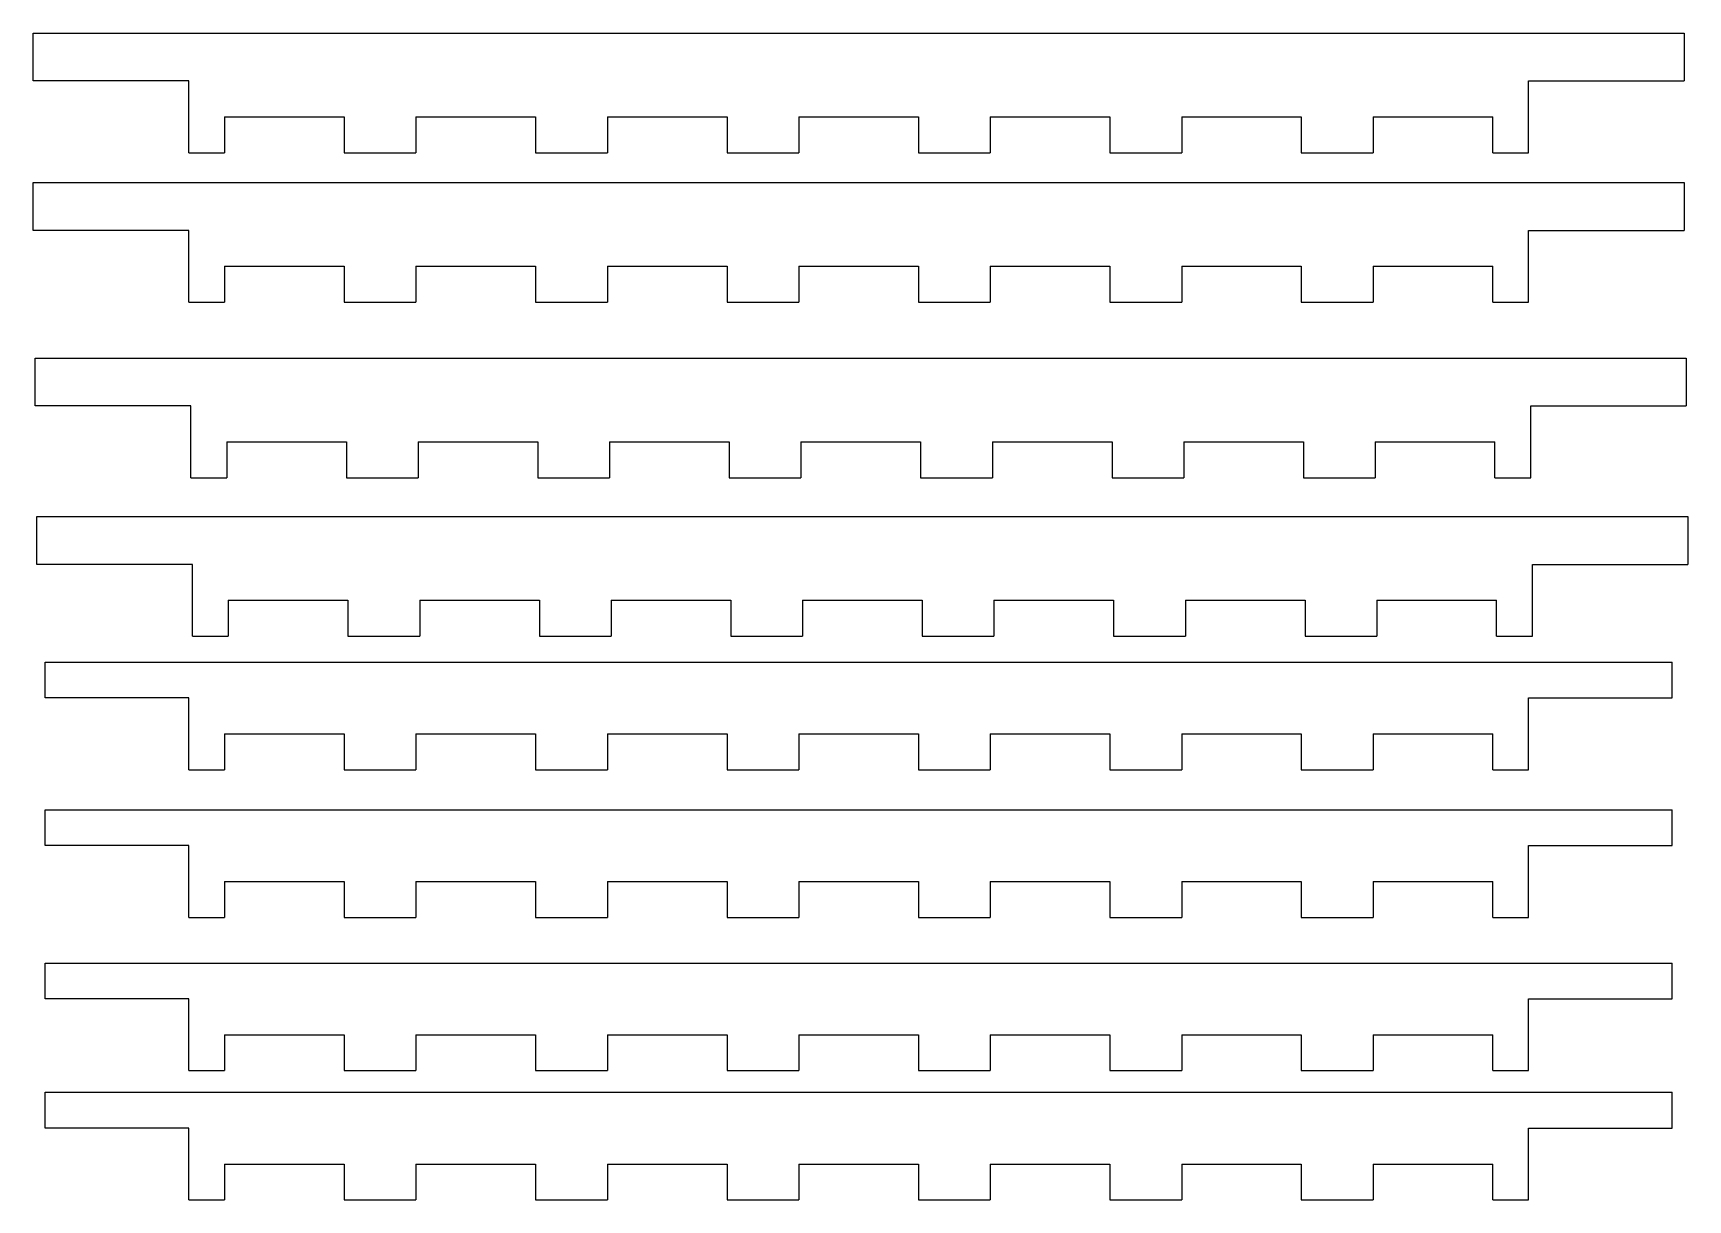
# Model space of a CAD drawing. Extents: x -106 to 32, y -60 to 38.
import ezdxf

# ---------------------------------------------------------------- set-up
doc = ezdxf.new("R2010")
doc.units = 0
doc.layers.get('0').update_dxf_attribs({"linetype": 'CONTINUOUS'})

msp = doc.modelspace()

# ---------------------------------------------------------------- linework, layer by layer
for p, q in [((-105.92, 33.5), (-105.92, 37.5)), ((-105.92, 37.5), (32.08, 37.5)), ((32.08, 37.5), (32.08, 33.5)), ((-92.92, 33.5), (-105.92, 33.5)), ((-92.92, 27.5), (-92.92, 33.5)), ((19.08, 33.5), (32.08, 33.5)), ((19.08, 27.5), (19.08, 33.5)), ((-89.92, 30.5), (-79.92, 30.5)), ((-89.92, 30.5), (-89.92, 27.5)), ((-79.92, 30.5), (-79.92, 27.5)), ((-73.92, 30.5), (-63.92, 30.5)), ((-73.92, 30.5), (-73.92, 27.5)), ((-63.92, 30.5), (-63.92, 27.5)), ((-57.92, 30.5), (-47.92, 30.5)), ((-57.92, 30.5), (-57.92, 27.5)), ((-47.92, 30.5), (-47.92, 27.5)), ((-41.92, 30.5), (-31.92, 30.5)), ((-41.92, 30.5), (-41.92, 27.5)), ((-31.92, 30.5), (-31.92, 27.5)), ((-25.92, 30.5), (-15.92, 30.5)), ((-25.92, 30.5), (-25.92, 27.5)), ((-15.92, 30.5), (-15.92, 27.5)), ((-9.92, 30.5), (0.08, 30.5)), ((-9.92, 30.5), (-9.92, 27.5)), ((0.08, 30.5), (0.08, 27.5)), ((6.08, 30.5), (6.08, 27.5)), ((6.08, 30.5), (16.08, 30.5)), ((16.08, 27.5), (16.08, 30.5)), ((-92.92, 27.5), (-89.92, 27.5)), ((-79.92, 27.5), (-73.92, 27.5)), ((-63.92, 27.5), (-57.92, 27.5)), ((-47.92, 27.5), (-41.92, 27.5)), ((-31.92, 27.5), (-25.92, 27.5)), ((-15.92, 27.5), (-9.92, 27.5)), ((0.08, 27.5), (6.08, 27.5)), ((16.08, 27.5), (19.08, 27.5)), ((-105.92, 21), (-105.92, 25)), ((-105.92, 25), (32.08, 25)), ((32.08, 25), (32.08, 21)), ((-92.92, 21), (-105.92, 21)), ((-92.92, 15), (-92.92, 21)), ((19.08, 21), (32.08, 21)), ((19.08, 15), (19.08, 21)), ((-89.92, 18), (-79.92, 18)), ((-89.92, 18), (-89.92, 15)), ((-79.92, 18), (-79.92, 15)), ((-73.92, 18), (-63.92, 18)), ((-73.92, 18), (-73.92, 15)), ((-63.92, 18), (-63.92, 15)), ((-57.92, 18), (-47.92, 18)), ((-57.92, 18), (-57.92, 15)), ((-47.92, 18), (-47.92, 15)), ((-41.92, 18), (-31.92, 18)), ((-41.92, 18), (-41.92, 15)), ((-31.92, 18), (-31.92, 15)), ((-25.92, 18), (-15.92, 18)), ((-25.92, 18), (-25.92, 15)), ((-15.92, 18), (-15.92, 15)), ((-9.92, 18), (0.08, 18)), ((-9.92, 18), (-9.92, 15)), ((0.08, 18), (0.08, 15)), ((6.08, 18), (6.08, 15)), ((6.08, 18), (16.08, 18)), ((16.08, 15), (16.08, 18)), ((-92.92, 15), (-89.92, 15)), ((-79.92, 15), (-73.92, 15)), ((-63.92, 15), (-57.92, 15)), ((-47.92, 15), (-41.92, 15)), ((-31.92, 15), (-25.92, 15)), ((-15.92, 15), (-9.92, 15)), ((0.08, 15), (6.08, 15)), ((16.08, 15), (19.08, 15)), ((-105.74, 6.32), (-105.74, 10.32)), ((-105.74, 10.32), (32.26, 10.32)), ((32.26, 10.32), (32.26, 6.32)), ((-92.74, 6.32), (-105.74, 6.32)), ((-92.74, 0.32), (-92.74, 6.32)), ((19.26, 6.32), (32.26, 6.32)), ((19.26, 0.32), (19.26, 6.32)), ((-89.74, 3.32), (-79.74, 3.32)), ((-89.74, 3.32), (-89.74, 0.32)), ((-79.74, 3.32), (-79.74, 0.32)), ((-73.74, 3.32), (-63.74, 3.32)), ((-73.74, 3.32), (-73.74, 0.32)), ((-63.74, 3.32), (-63.74, 0.32)), ((-57.74, 3.32), (-47.74, 3.32)), ((-57.74, 3.32), (-57.74, 0.32)), ((-47.74, 3.32), (-47.74, 0.32)), ((-41.74, 3.32), (-31.74, 3.32)), ((-41.74, 3.32), (-41.74, 0.32)), ((-31.74, 3.32), (-31.74, 0.32)), ((-25.74, 3.32), (-15.74, 3.32)), ((-25.74, 3.32), (-25.74, 0.32)), ((-15.74, 3.32), (-15.74, 0.32)), ((-9.74, 3.32), (0.26, 3.32)), ((-9.74, 3.32), (-9.74, 0.32)), ((0.26, 3.32), (0.26, 0.32)), ((6.26, 3.32), (6.26, 0.32)), ((6.26, 3.32), (16.26, 3.32)), ((16.26, 0.32), (16.26, 3.32)), ((-92.74, 0.32), (-89.74, 0.32)), ((-79.74, 0.32), (-73.74, 0.32)), ((-63.74, 0.32), (-57.74, 0.32)), ((-47.74, 0.32), (-41.74, 0.32)), ((-31.74, 0.32), (-25.74, 0.32)), ((-15.74, 0.32), (-9.74, 0.32)), ((0.26, 0.32), (6.26, 0.32)), ((16.26, 0.32), (19.26, 0.32)), ((-105.61, -6.93), (-105.61, -2.93)), ((-105.61, -2.93), (32.39, -2.93)), ((32.39, -2.93), (32.39, -6.93)), ((-92.61, -6.93), (-105.61, -6.93)), ((-92.61, -12.93), (-92.61, -6.93)), ((19.39, -6.93), (32.39, -6.93)), ((19.39, -12.93), (19.39, -6.93)), ((-89.61, -9.93), (-79.61, -9.93)), ((-89.61, -9.93), (-89.61, -12.93)), ((-79.61, -9.93), (-79.61, -12.93)), ((-73.61, -9.93), (-63.61, -9.93)), ((-73.61, -9.93), (-73.61, -12.93)), ((-63.61, -9.93), (-63.61, -12.93)), ((-57.61, -9.93), (-47.61, -9.93)), ((-57.61, -9.93), (-57.61, -12.93)), ((-47.61, -9.93), (-47.61, -12.93)), ((-41.61, -9.93), (-31.61, -9.93)), ((-41.61, -9.93), (-41.61, -12.93)), ((-31.61, -9.93), (-31.61, -12.93)), ((-25.61, -9.93), (-15.61, -9.93)), ((-25.61, -9.93), (-25.61, -12.93)), ((-15.61, -9.93), (-15.61, -12.93)), ((-9.61, -9.93), (0.39, -9.93)), ((-9.61, -9.93), (-9.61, -12.93)), ((0.39, -9.93), (0.39, -12.93)), ((6.39, -9.93), (6.39, -12.93)), ((6.39, -9.93), (16.39, -9.93)), ((16.39, -12.93), (16.39, -9.93)), ((-92.61, -12.93), (-89.61, -12.93)), ((-79.61, -12.93), (-73.61, -12.93)), ((-63.61, -12.93), (-57.61, -12.93)), ((-47.61, -12.93), (-41.61, -12.93)), ((-31.61, -12.93), (-25.61, -12.93)), ((-15.61, -12.93), (-9.61, -12.93)), ((0.39, -12.93), (6.39, -12.93)), ((16.39, -12.93), (19.39, -12.93)), ((-104.92, -18.1), (-104.92, -15.1)), ((-104.92, -15.1), (31.08, -15.1)), ((31.08, -18.1), (31.08, -15.1)), ((-92.92, -18.1), (-104.92, -18.1)), ((-92.92, -24.1), (-92.92, -18.1)), ((19.08, -18.1), (31.08, -18.1)), ((19.08, -24.1), (19.08, -18.1)), ((-89.92, -21.1), (-79.92, -21.1)), ((-89.92, -21.1), (-89.92, -24.1)), ((-79.92, -21.1), (-79.92, -24.1)), ((-73.92, -21.1), (-63.92, -21.1)), ((-73.92, -21.1), (-73.92, -24.1)), ((-63.92, -21.1), (-63.92, -24.1)), ((-57.92, -21.1), (-47.92, -21.1)), ((-57.92, -21.1), (-57.92, -24.1)), ((-47.92, -21.1), (-47.92, -24.1)), ((-41.92, -21.1), (-31.92, -21.1)), ((-41.92, -21.1), (-41.92, -24.1)), ((-31.92, -21.1), (-31.92, -24.1)), ((-25.92, -21.1), (-15.92, -21.1)), ((-25.92, -21.1), (-25.92, -24.1)), ((-15.92, -21.1), (-15.92, -24.1)), ((-9.92, -21.1), (0.08, -21.1)), ((-9.92, -21.1), (-9.92, -24.1)), ((0.08, -21.1), (0.08, -24.1)), ((6.08, -21.1), (6.08, -24.1)), ((6.08, -21.1), (16.08, -21.1)), ((16.08, -24.1), (16.08, -21.1)), ((-92.92, -24.1), (-89.92, -24.1)), ((-79.92, -24.1), (-73.92, -24.1)), ((-63.92, -24.1), (-57.92, -24.1)), ((-47.92, -24.1), (-41.92, -24.1)), ((-31.92, -24.1), (-25.92, -24.1)), ((-15.92, -24.1), (-9.92, -24.1)), ((0.08, -24.1), (6.08, -24.1)), ((16.08, -24.1), (19.08, -24.1)), ((-104.92, -30.45), (-104.92, -27.45)), ((-104.92, -27.45), (31.08, -27.45)), ((31.08, -30.45), (31.08, -27.45)), ((-92.92, -30.45), (-104.92, -30.45)), ((-92.92, -36.45), (-92.92, -30.45)), ((19.08, -30.45), (31.08, -30.45)), ((19.08, -36.45), (19.08, -30.45)), ((-89.92, -33.45), (-79.92, -33.45)), ((-89.92, -33.45), (-89.92, -36.45)), ((-79.92, -33.45), (-79.92, -36.45)), ((-73.92, -33.45), (-63.92, -33.45)), ((-73.92, -33.45), (-73.92, -36.45)), ((-63.92, -33.45), (-63.92, -36.45)), ((-57.92, -33.45), (-47.92, -33.45)), ((-57.92, -33.45), (-57.92, -36.45)), ((-47.92, -33.45), (-47.92, -36.45)), ((-41.92, -33.45), (-31.92, -33.45)), ((-41.92, -33.45), (-41.92, -36.45)), ((-31.92, -33.45), (-31.92, -36.45)), ((-25.92, -33.45), (-15.92, -33.45)), ((-25.92, -33.45), (-25.92, -36.45)), ((-15.92, -33.45), (-15.92, -36.45)), ((-9.92, -33.45), (0.08, -33.45)), ((-9.92, -33.45), (-9.92, -36.45)), ((0.08, -33.45), (0.08, -36.45)), ((6.08, -33.45), (6.08, -36.45)), ((6.08, -33.45), (16.08, -33.45)), ((16.08, -36.45), (16.08, -33.45)), ((-92.92, -36.45), (-89.92, -36.45)), ((-79.92, -36.45), (-73.92, -36.45)), ((-63.92, -36.45), (-57.92, -36.45)), ((-47.92, -36.45), (-41.92, -36.45)), ((-31.92, -36.45), (-25.92, -36.45)), ((-15.92, -36.45), (-9.92, -36.45)), ((0.08, -36.45), (6.08, -36.45)), ((16.08, -36.45), (19.08, -36.45)), ((-104.92, -43.27), (-104.92, -40.27)), ((-104.92, -40.27), (31.08, -40.27)), ((31.08, -43.27), (31.08, -40.27)), ((-92.92, -43.27), (-104.92, -43.27)), ((-92.92, -49.27), (-92.92, -43.27)), ((19.08, -43.27), (31.08, -43.27)), ((19.08, -49.27), (19.08, -43.27)), ((-89.92, -46.27), (-79.92, -46.27)), ((-89.92, -46.27), (-89.92, -49.27)), ((-79.92, -46.27), (-79.92, -49.27)), ((-73.92, -46.27), (-63.92, -46.27)), ((-73.92, -46.27), (-73.92, -49.27)), ((-63.92, -46.27), (-63.92, -49.27)), ((-57.92, -46.27), (-47.92, -46.27)), ((-57.92, -46.27), (-57.92, -49.27)), ((-47.92, -46.27), (-47.92, -49.27)), ((-41.92, -46.27), (-31.92, -46.27)), ((-41.92, -46.27), (-41.92, -49.27)), ((-31.92, -46.27), (-31.92, -49.27)), ((-25.92, -46.27), (-15.92, -46.27)), ((-25.92, -46.27), (-25.92, -49.27)), ((-15.92, -46.27), (-15.92, -49.27)), ((-9.92, -46.27), (0.08, -46.27)), ((-9.92, -46.27), (-9.92, -49.27)), ((0.08, -46.27), (0.08, -49.27)), ((6.08, -46.27), (6.08, -49.27)), ((6.08, -46.27), (16.08, -46.27)), ((16.08, -49.27), (16.08, -46.27)), ((-92.92, -49.27), (-89.92, -49.27)), ((-79.92, -49.27), (-73.92, -49.27)), ((-63.92, -49.27), (-57.92, -49.27)), ((-47.92, -49.27), (-41.92, -49.27)), ((-31.92, -49.27), (-25.92, -49.27)), ((-15.92, -49.27), (-9.92, -49.27)), ((0.08, -49.27), (6.08, -49.27)), ((16.08, -49.27), (19.08, -49.27)), ((-104.92, -54.08), (-104.92, -51.08)), ((-104.92, -51.08), (31.08, -51.08)), ((31.08, -54.08), (31.08, -51.08)), ((-92.92, -54.08), (-104.92, -54.08)), ((-92.92, -60.08), (-92.92, -54.08)), ((19.08, -54.08), (31.08, -54.08)), ((19.08, -60.08), (19.08, -54.08)), ((-89.92, -57.08), (-79.92, -57.08)), ((-89.92, -57.08), (-89.92, -60.08)), ((-79.92, -57.08), (-79.92, -60.08)), ((-73.92, -57.08), (-63.92, -57.08)), ((-73.92, -57.08), (-73.92, -60.08)), ((-63.92, -57.08), (-63.92, -60.08)), ((-57.92, -57.08), (-47.92, -57.08)), ((-57.92, -57.08), (-57.92, -60.08)), ((-47.92, -57.08), (-47.92, -60.08)), ((-41.92, -57.08), (-31.92, -57.08)), ((-41.92, -57.08), (-41.92, -60.08)), ((-31.92, -57.08), (-31.92, -60.08)), ((-25.92, -57.08), (-15.92, -57.08)), ((-25.92, -57.08), (-25.92, -60.08)), ((-15.92, -57.08), (-15.92, -60.08)), ((-9.92, -57.08), (0.08, -57.08)), ((-9.92, -57.08), (-9.92, -60.08)), ((0.08, -57.08), (0.08, -60.08)), ((6.08, -57.08), (6.08, -60.08)), ((6.08, -57.08), (16.08, -57.08)), ((16.08, -60.08), (16.08, -57.08)), ((-92.92, -60.08), (-89.92, -60.08)), ((-79.92, -60.08), (-73.92, -60.08)), ((-63.92, -60.08), (-57.92, -60.08)), ((-47.92, -60.08), (-41.92, -60.08)), ((-31.92, -60.08), (-25.92, -60.08)), ((-15.92, -60.08), (-9.92, -60.08)), ((0.08, -60.08), (6.08, -60.08)), ((16.08, -60.08), (19.08, -60.08))]:
    msp.add_line(p, q)

doc.saveas('drawing.dxf')
